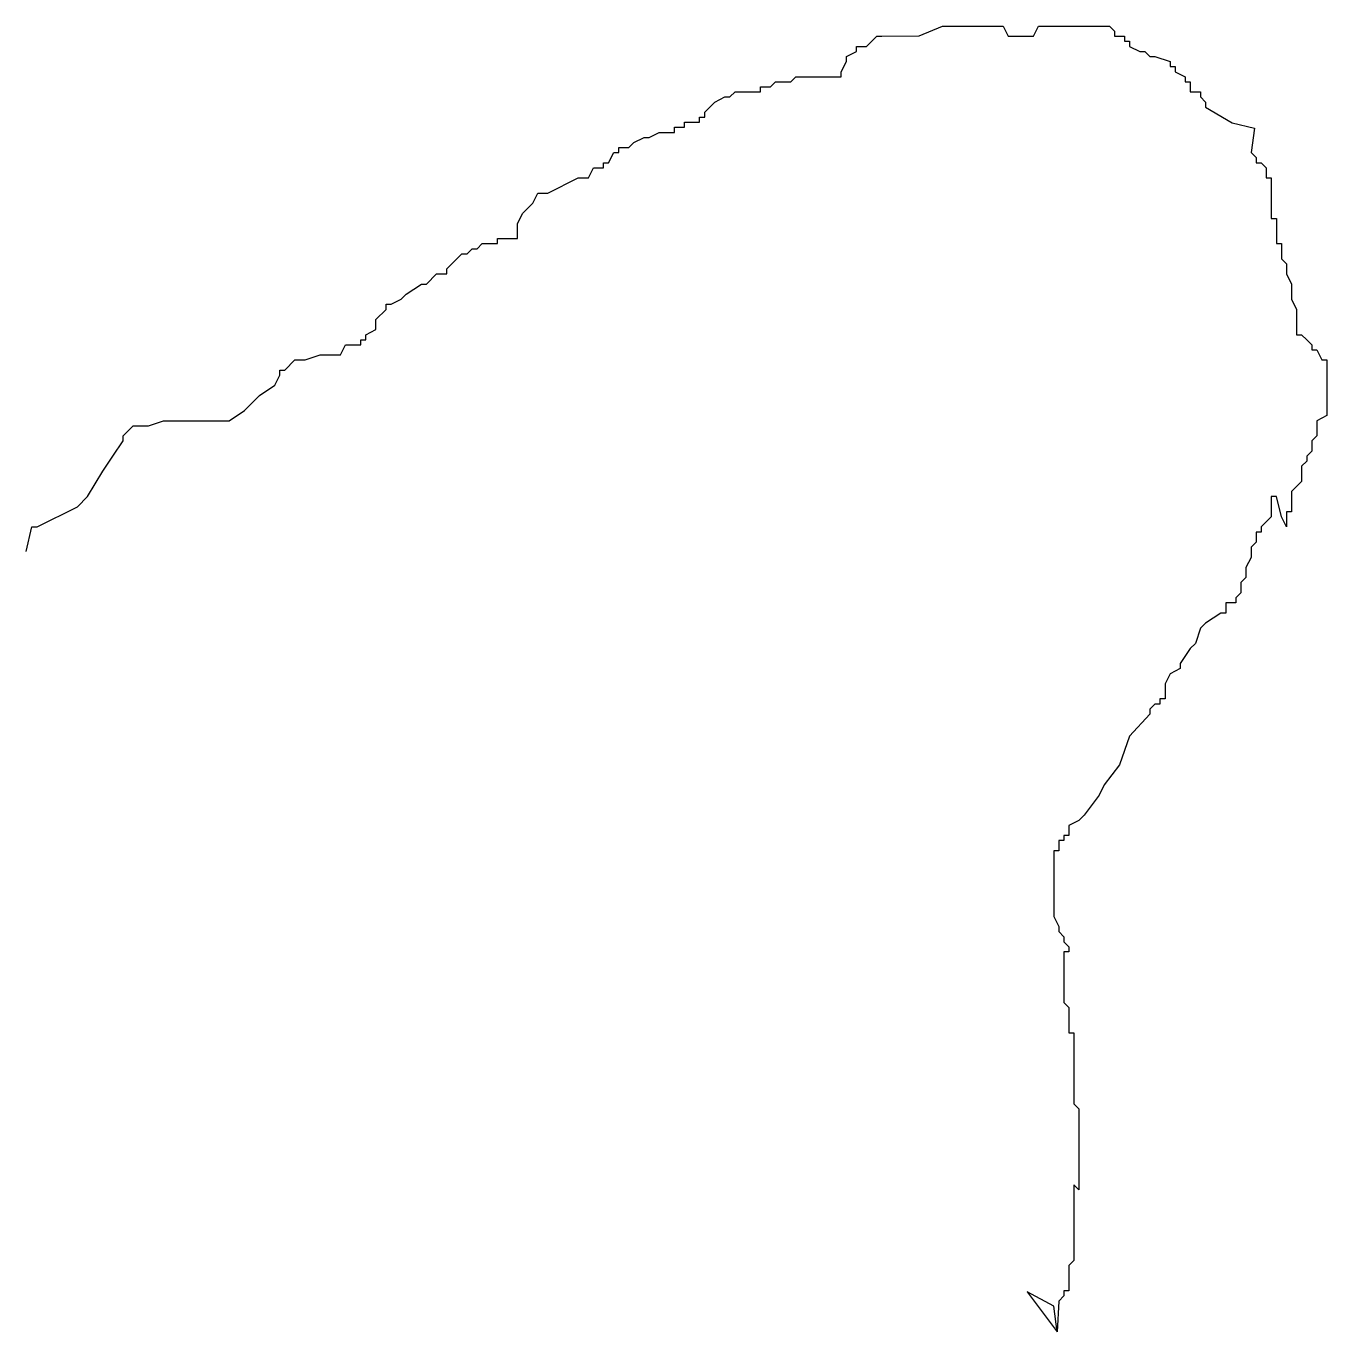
# Model space of a CAD drawing. Header units: millimetres. Extents: x 61.4 to 76.4, y 20.7 to 35.8.
import ezdxf

# ---------------------------------------------------------------- set-up
doc = ezdxf.new("R2010")
doc.units = ezdxf.units.MM
doc.header["$MEASUREMENT"] = 0
doc.layers.add('Harappa civilization', color=3, linetype='Continuous')

msp = doc.modelspace()

# ---------------------------------------------------------------- linework, layer by layer
at = {"layer": 'Harappa civilization', "color": 1, "linetype": 'CONTINUOUS'}
msp.add_lwpolyline([(61.423, 29.706), (61.491, 29.987), (61.549, 29.987), (61.666, 30.046), (61.899, 30.162), (62.016, 30.221), (62.133, 30.337), (62.308, 30.629), (62.424, 30.804), (62.541, 30.979), (62.541, 31.038), (62.658, 31.154), (62.716, 31.154), (62.833, 31.154), (63.008, 31.213), (63.183, 31.213), (63.241, 31.213), (63.358, 31.213), (63.416, 31.213), (63.474, 31.213), (63.533, 31.213), (63.591, 31.213), (63.766, 31.213), (63.941, 31.329), (64.116, 31.504), (64.291, 31.621), (64.349, 31.738), (64.349, 31.796), (64.408, 31.796), (64.524, 31.913), (64.641, 31.913), (64.816, 31.971), (64.874, 31.971), (64.933, 31.971), (64.991, 31.971), (65.049, 31.971), (65.108, 32.088), (65.166, 32.088), (65.283, 32.088), (65.283, 32.146), (65.341, 32.146), (65.341, 32.204), (65.458, 32.263), (65.458, 32.321), (65.458, 32.38), (65.574, 32.496), (65.574, 32.555), (65.633, 32.555), (65.749, 32.613), (65.808, 32.671), (65.983, 32.788), (66.041, 32.788), (66.158, 32.905), (66.216, 32.905), (66.274, 32.905), (66.274, 32.963), (66.333, 33.021), (66.391, 33.08), (66.449, 33.138), (66.508, 33.138), (66.566, 33.196), (66.624, 33.196), (66.683, 33.255), (66.741, 33.255), (66.858, 33.255), (66.858, 33.313), (66.916, 33.313), (66.975, 33.313), (67.033, 33.313), (67.091, 33.313), (67.091, 33.371), (67.091, 33.43), (67.091, 33.488), (67.15, 33.605), (67.208, 33.663), (67.266, 33.721), (67.325, 33.838), (67.441, 33.838), (67.791, 34.013), (67.908, 34.013), (67.966, 34.13), (68.083, 34.13), (68.083, 34.188), (68.141, 34.188), (68.2, 34.305), (68.258, 34.305), (68.258, 34.363), (68.375, 34.363), (68.433, 34.422), (68.55, 34.48), (68.608, 34.48), (68.725, 34.538), (68.783, 34.538), (68.841, 34.538), (68.9, 34.538), (68.9, 34.597), (68.958, 34.597), (69.016, 34.597), (69.016, 34.655), (69.075, 34.655), (69.191, 34.655), (69.191, 34.713), (69.25, 34.713), (69.25, 34.772), (69.366, 34.888), (69.483, 34.947), (69.541, 34.947), (69.6, 35.005), (69.658, 35.005), (69.716, 35.005), (69.775, 35.005), (69.833, 35.005), (69.891, 35.005), (69.891, 35.063), (70.008, 35.063), (70.066, 35.122), (70.125, 35.122), (70.183, 35.122), (70.241, 35.122), (70.3, 35.18), (70.358, 35.18), (70.416, 35.18), (70.475, 35.18), (70.533, 35.18), (70.65, 35.18), (70.708, 35.18), (70.825, 35.18), (70.825, 35.238), (70.883, 35.355), (70.883, 35.414), (71, 35.472), (71, 35.53), (71.058, 35.53), (71.116, 35.53), (71.233, 35.647), (71.291, 35.647), (71.722, 35.651), (71.722, 35.651), (71.722, 35.651), (71.722, 35.651), (71.722, 35.651), (71.722, 35.651), (71.722, 35.651), (71.991, 35.764), (72.05, 35.764), (72.166, 35.764), (72.225, 35.764), (72.283, 35.764), (72.341, 35.764), (72.4, 35.764), (72.458, 35.764), (72.516, 35.764), (72.575, 35.764), (72.633, 35.764), (72.691, 35.764), (72.75, 35.647), (72.808, 35.647), (72.866, 35.647), (72.925, 35.647), (73.041, 35.647), (73.1, 35.764), (73.158, 35.764), (73.275, 35.764), (73.333, 35.764), (73.391, 35.764), (73.45, 35.764), (73.508, 35.764), (73.566, 35.764), (73.683, 35.764), (73.8, 35.764), (73.858, 35.764), (73.916, 35.764), (73.975, 35.705), (73.975, 35.647), (74.091, 35.647), (74.091, 35.589), (74.15, 35.589), (74.15, 35.53), (74.266, 35.472), (74.325, 35.472), (74.383, 35.414), (74.441, 35.414), (74.617, 35.355), (74.617, 35.297), (74.675, 35.297), (74.675, 35.238), (74.792, 35.18), (74.792, 35.122), (74.85, 35.122), (74.85, 35.005), (74.908, 35.005), (74.967, 35.005), (74.967, 34.947), (75.025, 34.888), (75.025, 34.83), (75.333, 34.648), (75.333, 34.648), (75.333, 34.648), (75.333, 34.648), (75.333, 34.648), (75.333, 34.648), (75.333, 34.648), (75.589, 34.586), (75.589, 34.586), (75.55, 34.305), (75.608, 34.247), (75.608, 34.188), (75.667, 34.188), (75.725, 34.13), (75.725, 34.072), (75.725, 34.013), (75.783, 34.013), (75.783, 33.955), (75.783, 33.838), (75.783, 33.78), (75.783, 33.721), (75.783, 33.605), (75.783, 33.546), (75.842, 33.546), (75.842, 33.43), (75.842, 33.371), (75.842, 33.313), (75.842, 33.255), (75.9, 33.255), (75.9, 33.196), (75.9, 33.138), (75.9, 33.08), (75.958, 33.021), (75.958, 32.963), (75.958, 32.905), (76.017, 32.788), (76.017, 32.73), (76.017, 32.613), (76.075, 32.496), (76.075, 32.438), (76.075, 32.204), (76.133, 32.204), (76.192, 32.146), (76.25, 32.088), (76.25, 32.029), (76.308, 32.029), (76.367, 31.913), (76.425, 31.913), (76.425, 31.854), (76.425, 31.738), (76.425, 31.679), (76.425, 31.621), (76.425, 31.563), (76.425, 31.504), (76.425, 31.446), (76.425, 31.388), (76.425, 31.329), (76.425, 31.271), (76.308, 31.213), (76.308, 31.154), (76.308, 31.096), (76.308, 31.038), (76.25, 30.979), (76.25, 30.921), (76.25, 30.863), (76.192, 30.804), (76.192, 30.746), (76.133, 30.687), (76.133, 30.629), (76.133, 30.571), (76.133, 30.512), (76.075, 30.454), (76.017, 30.396), (76.017, 30.337), (76.017, 30.221), (76.017, 30.162), (75.958, 30.162), (75.958, 30.046), (75.958, 29.987), (75.9, 30.104), (75.842, 30.337), (75.783, 30.337), (75.783, 30.221), (75.783, 30.104), (75.725, 30.046), (75.667, 29.987), (75.667, 29.929), (75.608, 29.929), (75.608, 29.871), (75.608, 29.812), (75.55, 29.754), (75.55, 29.637), (75.492, 29.521), (75.492, 29.404), (75.433, 29.346), (75.433, 29.287), (75.433, 29.229), (75.375, 29.17), (75.375, 29.112), (75.317, 29.112), (75.258, 29.112), (75.258, 29.054), (75.258, 28.995), (75.2, 28.995), (75.025, 28.879), (74.967, 28.82), (74.908, 28.645), (74.85, 28.587), (74.733, 28.412), (74.733, 28.354), (74.617, 28.295), (74.558, 28.179), (74.558, 28.12), (74.558, 28.062), (74.558, 28.004), (74.5, 28.004), (74.5, 27.945), (74.441, 27.945), (74.383, 27.887), (74.383, 27.829), (74.15, 27.576), (74.15, 27.576), (74.15, 27.576), (74.15, 27.576), (74.15, 27.576), (74.15, 27.576), (74.15, 27.576), (74.033, 27.245), (73.858, 27.012), (73.8, 26.895), (73.625, 26.662), (73.566, 26.603), (73.45, 26.545), (73.45, 26.428), (73.391, 26.428), (73.391, 26.37), (73.333, 26.37), (73.333, 26.253), (73.275, 26.253), (73.275, 26.195), (73.275, 26.136), (73.275, 26.078), (73.275, 26.02), (73.275, 25.961), (73.275, 25.903), (73.275, 25.845), (73.275, 25.786), (73.275, 25.728), (73.275, 25.67), (73.275, 25.611), (73.275, 25.553), (73.275, 25.495), (73.333, 25.378), (73.333, 25.32), (73.391, 25.261), (73.391, 25.203), (73.45, 25.145), (73.45, 25.086), (73.391, 25.086), (73.391, 25.028), (73.391, 24.97), (73.391, 24.911), (73.391, 24.736), (73.391, 24.619), (73.391, 24.561), (73.391, 24.503), (73.45, 24.444), (73.45, 24.386), (73.45, 24.328), (73.45, 24.269), (73.45, 24.153), (73.508, 24.153), (73.508, 24.094), (73.508, 24.036), (73.508, 23.978), (73.508, 23.919), (73.508, 23.861), (73.508, 23.803), (73.508, 23.744), (73.508, 23.686), (73.508, 23.628), (73.508, 23.511), (73.508, 23.453), (73.508, 23.336), (73.566, 23.277), (73.566, 23.161), (73.566, 23.102), (73.566, 22.986), (73.566, 22.927), (73.566, 22.869), (73.566, 22.811), (73.566, 22.694), (73.566, 22.636), (73.566, 22.519), (73.566, 22.461), (73.566, 22.402), (73.566, 22.344), (73.508, 22.402), (73.508, 22.344), (73.508, 22.286), (73.508, 22.169), (73.508, 22.052), (73.508, 21.994), (73.508, 21.936), (73.508, 21.877), (73.508, 21.819), (73.508, 21.702), (73.508, 21.644), (73.508, 21.527), (73.45, 21.469), (73.45, 21.41), (73.45, 21.352), (73.45, 21.294), (73.45, 21.235), (73.45, 21.177), (73.391, 21.177), (73.391, 21.119), (73.333, 21.06), (73.313, 20.704), (73.275, 21.002), (72.969, 21.167), (73.313, 20.704), (73.313, 20.704), (73.313, 20.704)], dxfattribs=at)

doc.saveas('drawing.dxf')
